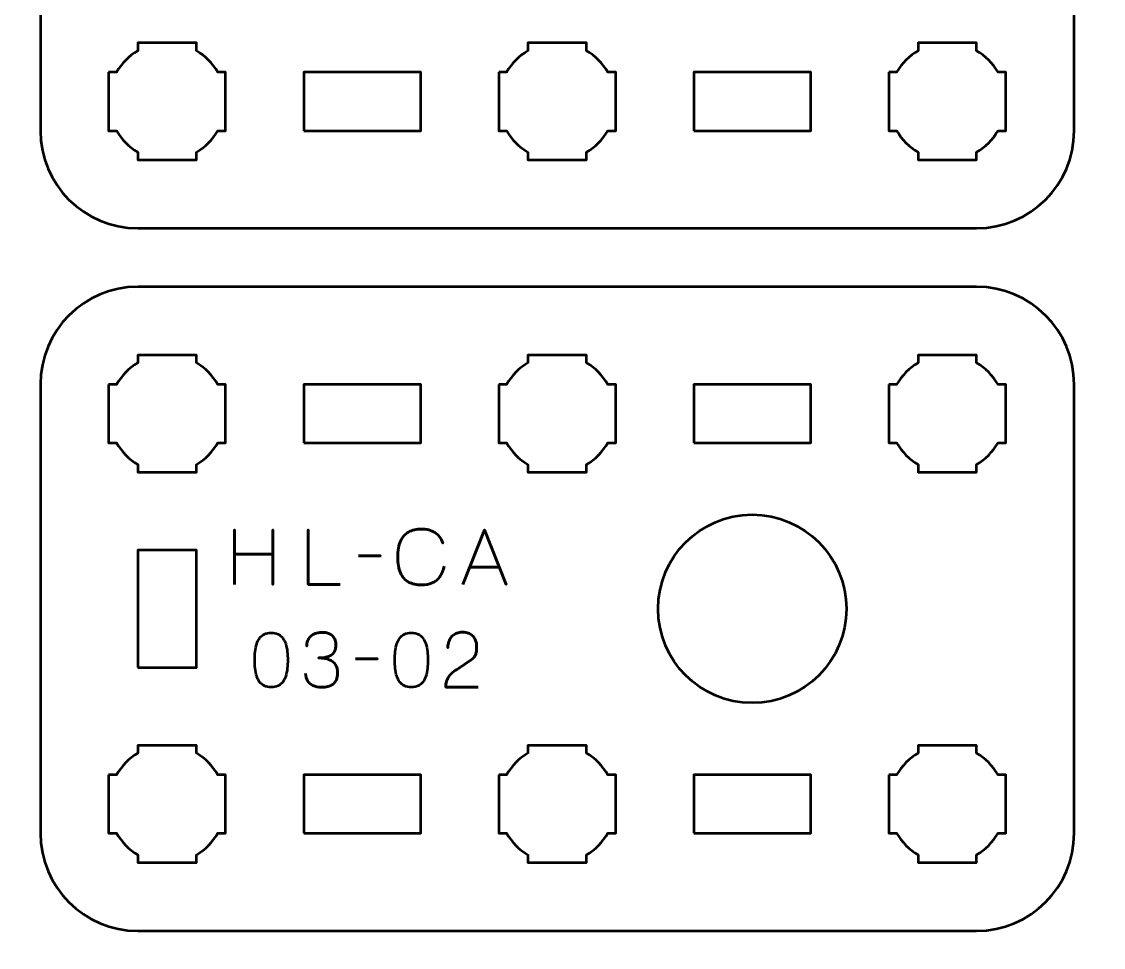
# Model space of a CAD drawing. Header units: centimetres. Extents: x -21 to 0, y -29.7 to 0.
# Drawn here: x -16.95 to -11.4, y -14.58 to -9.84 of the extents above; entities that cross this region are included whole.
import ezdxf

# ---------------------------------------------------------------- set-up
doc = ezdxf.new("R2010")
doc.units = ezdxf.units.CM
doc.header["$MEASUREMENT"] = 0
doc.layers.add('Layer 1', color=7, linetype='Continuous')

msp = doc.modelspace()

# ---------------------------------------------------------------- linework, layer by layer
at = {"layer": 'Layer 1', "lineweight": 53}
for points in [[(-15.5, -10.4), (-14.9, -10.4), (-14.9, -10.1), (-15.5, -10.1), (-15.5, -10.4)], [(-13.5, -10.4), (-12.9, -10.4), (-12.9, -10.1), (-13.5, -10.1), (-13.5, -10.4)], [(-15.5, -12), (-14.9, -12), (-14.9, -11.7), (-15.5, -11.7), (-15.5, -12)], [(-13.5, -12), (-12.9, -12), (-12.9, -11.7), (-13.5, -11.7), (-13.5, -12)], [(-16.35, -13.15), (-16.05, -13.15), (-16.05, -12.55), (-16.35, -12.55), (-16.35, -13.15)], [(-15.5, -14), (-14.9, -14), (-14.9, -13.7), (-15.5, -13.7), (-15.5, -14)], [(-13.5, -14), (-12.9, -14), (-12.9, -13.7), (-13.5, -13.7), (-13.5, -14)]]:
    msp.add_lwpolyline(points, close=True, dxfattribs=at)
msp.add_ellipse((-13.2, -12.85), major_axis=(0, 0.4825), ratio=1, dxfattribs=at)
at = {"layer": 'Layer 1', "color": 1, "lineweight": 53}
msp.add_open_spline([(-21.00003, -29.19995), (-21.00003, -29.19995), (-21.00003, -5.29992), (-21.00003, -5.29992), (-21.00003, -5.29992), (-21.00003, -5.21709), (-20.93286, -5.14992), (-20.85003, -5.14992), (-20.85003, -5.14992), (-20.7672, -5.14992), (-20.70003, -5.08275), (-20.70003, -4.99992), (-20.70003, -4.99992), (-20.70003, -4.91709), (-20.7672, -4.84992), (-20.85003, -4.84992), (-20.85003, -4.84992), (-20.93286, -4.84992), (-21.00003, -4.78275), (-21.00003, -4.69992), (-21.00003, -4.69992), (-21.00003, -4.61709), (-20.93286, -4.54992), (-20.85003, -4.54992), (-20.85003, -4.54992), (-20.7672, -4.54992), (-20.70003, -4.48275), (-20.70003, -4.39992), (-20.70003, -4.39992), (-20.70003, -4.31709), (-20.7672, -4.24992), (-20.85003, -4.24992), (-20.85003, -4.24992), (-20.93286, -4.24992), (-21.00003, -4.18275), (-21.00003, -4.09992), (-21.00003, -4.09992), (-21.00003, -4.01709), (-20.93286, -3.94992), (-20.85003, -3.94992), (-20.85003, -3.94992), (-20.7672, -3.94992), (-20.70003, -3.88275), (-20.70003, -3.79992), (-20.70003, -3.79992), (-20.70003, -3.71709), (-20.7672, -3.64992), (-20.85003, -3.64992), (-20.85003, -3.64992), (-20.93286, -3.64992), (-21.00003, -3.58275), (-21.00003, -3.49992), (-21.00003, -3.49992), (-21.00003, -3.41709), (-20.93286, -3.34992), (-20.85003, -3.34992), (-20.85003, -3.34992), (-20.7672, -3.34992), (-20.70003, -3.28275), (-20.70003, -3.19992), (-20.70003, -3.19992), (-20.70003, -3.11709), (-20.7672, -3.04992), (-20.85003, -3.04992), (-20.85003, -3.04992), (-20.93286, -3.04992), (-21.00003, -2.98275), (-21.00003, -2.89992), (-21.00003, -2.89992), (-21.00003, -2.81709), (-20.93286, -2.74992), (-20.85003, -2.74992), (-20.85003, -2.74992), (-20.7672, -2.74992), (-20.70003, -2.68275), (-20.70003, -2.59992), (-20.70003, -2.59992), (-20.70003, -2.51709), (-20.7672, -2.44992), (-20.85003, -2.44992), (-20.85003, -2.44992), (-20.93286, -2.44992), (-21.00003, -2.38275), (-21.00003, -2.29992), (-21.00003, -2.29992), (-21.00003, -2.21709), (-20.93286, -2.14992), (-20.85003, -2.14992), (-20.85003, -2.14992), (-20.7672, -2.14992), (-20.70003, -2.08275), (-20.70003, -1.99992), (-20.70003, -1.99992), (-20.70003, -1.91709), (-20.7672, -1.84992), (-20.85003, -1.84992), (-20.85003, -1.84992), (-20.93286, -1.84992), (-21.00003, -1.78275), (-21.00003, -1.69992), (-21.00003, -1.69992), (-21.00003, -1.61709), (-20.93286, -1.54992), (-20.85003, -1.54992), (-20.85003, -1.54992), (-20.7672, -1.54992), (-20.70003, -1.48275), (-20.70003, -1.39992), (-20.70003, -1.39992), (-20.70003, -1.31709), (-20.7672, -1.24992), (-20.85003, -1.24992), (-20.85003, -1.24992), (-20.93286, -1.24992), (-21.00003, -1.18275), (-21.00003, -1.09992), (-21.00003, -1.09992), (-21.00003, -1.09992), (-21.00003, -0.49992), (-21.00003, -0.49992), (-21.00003, -0.49992), (-21.00003, -0.22295), (-20.77694, 0.00004), (-20.49994, 0.00004), (-20.49994, 0.00004), (-20.49994, 0.00004), (-0.50008, 0.00004), (-0.50008, 0.00004), (-0.50008, 0.00004), (-0.22294, 0.00004), (0.00002, -0.22295), (0.00002, -0.49992), (0.00002, -0.49992), (0.00002, -0.49992), (0.00002, -29.19995), (0.00002, -29.19995), (0.00002, -29.19995), (0.00002, -29.47695), (-0.22294, -29.70004), (-0.50008, -29.70004), (-0.50008, -29.70004), (-0.50008, -29.70004), (-20.49994, -29.70004), (-20.49994, -29.70004), (-20.49994, -29.70004), (-20.77694, -29.70004), (-21.00003, -29.47695), (-21.00003, -29.19995)], degree=3, knots=[0, 0, 0, 0, 0.027027, 0.027027, 0.027027, 0.027027, 0.0540541, 0.0540541, 0.0540541, 0.0540541, 0.0810811, 0.0810811, 0.0810811, 0.0810811, 0.1081081, 0.1081081, 0.1081081, 0.1081081, 0.1351351, 0.1351351, 0.1351351, 0.1351351, 0.1621622, 0.1621622, 0.1621622, 0.1621622, 0.1891892, 0.1891892, 0.1891892, 0.1891892, 0.2162162, 0.2162162, 0.2162162, 0.2162162, 0.2432432, 0.2432432, 0.2432432, 0.2432432, 0.2702703, 0.2702703, 0.2702703, 0.2702703, 0.2972973, 0.2972973, 0.2972973, 0.2972973, 0.3243243, 0.3243243, 0.3243243, 0.3243243, 0.3513514, 0.3513514, 0.3513514, 0.3513514, 0.3783784, 0.3783784, 0.3783784, 0.3783784, 0.4054054, 0.4054054, 0.4054054, 0.4054054, 0.4324324, 0.4324324, 0.4324324, 0.4324324, 0.4594595, 0.4594595, 0.4594595, 0.4594595, 0.4864865, 0.4864865, 0.4864865, 0.4864865, 0.5135135, 0.5135135, 0.5135135, 0.5135135, 0.5405405, 0.5405405, 0.5405405, 0.5405405, 0.5675676, 0.5675676, 0.5675676, 0.5675676, 0.5945946, 0.5945946, 0.5945946, 0.5945946, 0.6216216, 0.6216216, 0.6216216, 0.6216216, 0.6486486, 0.6486486, 0.6486486, 0.6486486, 0.6756757, 0.6756757, 0.6756757, 0.6756757, 0.7027027, 0.7027027, 0.7027027, 0.7027027, 0.7297297, 0.7297297, 0.7297297, 0.7297297, 0.7567568, 0.7567568, 0.7567568, 0.7567568, 0.7837838, 0.7837838, 0.7837838, 0.7837838, 0.8108108, 0.8108108, 0.8108108, 0.8108108, 0.8378378, 0.8378378, 0.8378378, 0.8378378, 0.8648649, 0.8648649, 0.8648649, 0.8648649, 0.8918919, 0.8918919, 0.8918919, 0.8918919, 0.9189189, 0.9189189, 0.9189189, 0.9189189, 0.9459459, 0.9459459, 0.9459459, 0.9459459, 0.972973, 0.972973, 0.972973, 0.972973, 1, 1, 1, 1], dxfattribs=at)
at = {"layer": 'Layer 1', "color": 3, "lineweight": 53}
for points in [[(-16.85, -10.4), (-16.85, -10.4), (-16.85, -8.1), (-16.85, -8.1), (-16.85, -8.1), (-16.85, -7.82391), (-16.62609, -7.6), (-16.35, -7.6), (-16.35, -7.6), (-16.35, -7.6), (-12.05, -7.6), (-12.05, -7.6), (-12.05, -7.6), (-11.77391, -7.6), (-11.55, -7.82391), (-11.55, -8.1), (-11.55, -8.1), (-11.55, -8.1), (-11.55, -10.4), (-11.55, -10.4), (-11.55, -10.4), (-11.55, -10.67609), (-11.77391, -10.9), (-12.05, -10.9), (-12.05, -10.9), (-12.05, -10.9), (-16.35, -10.9), (-16.35, -10.9), (-16.35, -10.9), (-16.62609, -10.9), (-16.85, -10.67609), (-16.85, -10.4)], [(-16.85, -14), (-16.85, -14), (-16.85, -11.7), (-16.85, -11.7), (-16.85, -11.7), (-16.85, -11.42391), (-16.62609, -11.2), (-16.35, -11.2), (-16.35, -11.2), (-16.35, -11.2), (-12.05, -11.2), (-12.05, -11.2), (-12.05, -11.2), (-11.77391, -11.2), (-11.55, -11.42391), (-11.55, -11.7), (-11.55, -11.7), (-11.55, -11.7), (-11.55, -14), (-11.55, -14), (-11.55, -14), (-11.55, -14.27609), (-11.77391, -14.5), (-12.05, -14.5), (-12.05, -14.5), (-12.05, -14.5), (-16.35, -14.5), (-16.35, -14.5), (-16.35, -14.5), (-16.62609, -14.5), (-16.85, -14.27609), (-16.85, -14)]]:
    msp.add_open_spline(points, degree=3, knots=[0, 0, 0, 0, 0.125, 0.125, 0.125, 0.125, 0.25, 0.25, 0.25, 0.25, 0.375, 0.375, 0.375, 0.375, 0.5, 0.5, 0.5, 0.5, 0.625, 0.625, 0.625, 0.625, 0.75, 0.75, 0.75, 0.75, 0.875, 0.875, 0.875, 0.875, 1, 1, 1, 1], dxfattribs=at)
at = {"layer": 'Layer 1', "lineweight": 53}
for points in [[(-16.5, -10.1), (-16.5, -10.1), (-16.45985, -10.1), (-16.45985, -10.1), (-16.45985, -10.1), (-16.4335, -10.05447), (-16.39553, -10.0165), (-16.35, -9.99015), (-16.35, -9.99015), (-16.35, -9.99015), (-16.35, -9.95), (-16.35, -9.95), (-16.35, -9.95), (-16.35, -9.95), (-16.2, -9.95), (-16.2, -9.95), (-16.2, -9.95), (-16.2, -9.95), (-16.05, -9.95), (-16.05, -9.95), (-16.05, -9.95), (-16.05, -9.95), (-16.05, -9.99015), (-16.05, -9.99015), (-16.05, -9.99015), (-16.00447, -10.0165), (-15.9665, -10.05447), (-15.94015, -10.1), (-15.94015, -10.1), (-15.94015, -10.1), (-15.9, -10.1), (-15.9, -10.1), (-15.9, -10.1), (-15.9, -10.1), (-15.9, -10.25), (-15.9, -10.25), (-15.9, -10.25), (-15.9, -10.25), (-15.9, -10.4), (-15.9, -10.4), (-15.9, -10.4), (-15.9, -10.4), (-15.94015, -10.4), (-15.94015, -10.4), (-15.94015, -10.4), (-15.9665, -10.44553), (-16.00447, -10.4835), (-16.05, -10.50985), (-16.05, -10.50985), (-16.05, -10.50985), (-16.05, -10.55), (-16.05, -10.55), (-16.05, -10.55), (-16.05, -10.55), (-16.2, -10.55), (-16.2, -10.55), (-16.2, -10.55), (-16.2, -10.55), (-16.35, -10.55), (-16.35, -10.55), (-16.35, -10.55), (-16.35, -10.55), (-16.35, -10.50985), (-16.35, -10.50985), (-16.35, -10.50985), (-16.39553, -10.4835), (-16.4335, -10.44553), (-16.45985, -10.4), (-16.45985, -10.4), (-16.45985, -10.4), (-16.5, -10.4), (-16.5, -10.4), (-16.5, -10.4), (-16.5, -10.4), (-16.5, -10.25), (-16.5, -10.25), (-16.5, -10.25), (-16.5, -10.25), (-16.5, -10.1), (-16.5, -10.1)], [(-14.5, -10.1), (-14.5, -10.1), (-14.45985, -10.1), (-14.45985, -10.1), (-14.45985, -10.1), (-14.4335, -10.05447), (-14.39553, -10.0165), (-14.35, -9.99015), (-14.35, -9.99015), (-14.35, -9.99015), (-14.35, -9.95), (-14.35, -9.95), (-14.35, -9.95), (-14.35, -9.95), (-14.2, -9.95), (-14.2, -9.95), (-14.2, -9.95), (-14.2, -9.95), (-14.05, -9.95), (-14.05, -9.95), (-14.05, -9.95), (-14.05, -9.95), (-14.05, -9.99015), (-14.05, -9.99015), (-14.05, -9.99015), (-14.00447, -10.0165), (-13.9665, -10.05447), (-13.94015, -10.1), (-13.94015, -10.1), (-13.94015, -10.1), (-13.9, -10.1), (-13.9, -10.1), (-13.9, -10.1), (-13.9, -10.1), (-13.9, -10.25), (-13.9, -10.25), (-13.9, -10.25), (-13.9, -10.25), (-13.9, -10.4), (-13.9, -10.4), (-13.9, -10.4), (-13.9, -10.4), (-13.94015, -10.4), (-13.94015, -10.4), (-13.94015, -10.4), (-13.9665, -10.44553), (-14.00447, -10.4835), (-14.05, -10.50985), (-14.05, -10.50985), (-14.05, -10.50985), (-14.05, -10.55), (-14.05, -10.55), (-14.05, -10.55), (-14.05, -10.55), (-14.2, -10.55), (-14.2, -10.55), (-14.2, -10.55), (-14.2, -10.55), (-14.35, -10.55), (-14.35, -10.55), (-14.35, -10.55), (-14.35, -10.55), (-14.35, -10.50985), (-14.35, -10.50985), (-14.35, -10.50985), (-14.39553, -10.4835), (-14.4335, -10.44553), (-14.45985, -10.4), (-14.45985, -10.4), (-14.45985, -10.4), (-14.5, -10.4), (-14.5, -10.4), (-14.5, -10.4), (-14.5, -10.4), (-14.5, -10.25), (-14.5, -10.25), (-14.5, -10.25), (-14.5, -10.25), (-14.5, -10.1), (-14.5, -10.1)], [(-12.5, -10.1), (-12.5, -10.1), (-12.45985, -10.1), (-12.45985, -10.1), (-12.45985, -10.1), (-12.4335, -10.05447), (-12.39553, -10.0165), (-12.35, -9.99015), (-12.35, -9.99015), (-12.35, -9.99015), (-12.35, -9.95), (-12.35, -9.95), (-12.35, -9.95), (-12.35, -9.95), (-12.2, -9.95), (-12.2, -9.95), (-12.2, -9.95), (-12.2, -9.95), (-12.05, -9.95), (-12.05, -9.95), (-12.05, -9.95), (-12.05, -9.95), (-12.05, -9.99015), (-12.05, -9.99015), (-12.05, -9.99015), (-12.00447, -10.0165), (-11.9665, -10.05447), (-11.94015, -10.1), (-11.94015, -10.1), (-11.94015, -10.1), (-11.9, -10.1), (-11.9, -10.1), (-11.9, -10.1), (-11.9, -10.1), (-11.9, -10.25), (-11.9, -10.25), (-11.9, -10.25), (-11.9, -10.25), (-11.9, -10.4), (-11.9, -10.4), (-11.9, -10.4), (-11.9, -10.4), (-11.94015, -10.4), (-11.94015, -10.4), (-11.94015, -10.4), (-11.9665, -10.44553), (-12.00447, -10.4835), (-12.05, -10.50985), (-12.05, -10.50985), (-12.05, -10.50985), (-12.05, -10.55), (-12.05, -10.55), (-12.05, -10.55), (-12.05, -10.55), (-12.2, -10.55), (-12.2, -10.55), (-12.2, -10.55), (-12.2, -10.55), (-12.35, -10.55), (-12.35, -10.55), (-12.35, -10.55), (-12.35, -10.55), (-12.35, -10.50985), (-12.35, -10.50985), (-12.35, -10.50985), (-12.39553, -10.4835), (-12.4335, -10.44553), (-12.45985, -10.4), (-12.45985, -10.4), (-12.45985, -10.4), (-12.5, -10.4), (-12.5, -10.4), (-12.5, -10.4), (-12.5, -10.4), (-12.5, -10.25), (-12.5, -10.25), (-12.5, -10.25), (-12.5, -10.25), (-12.5, -10.1), (-12.5, -10.1)], [(-16.5, -11.7), (-16.5, -11.7), (-16.45985, -11.7), (-16.45985, -11.7), (-16.45985, -11.7), (-16.4335, -11.65447), (-16.39553, -11.6165), (-16.35, -11.59015), (-16.35, -11.59015), (-16.35, -11.59015), (-16.35, -11.55), (-16.35, -11.55), (-16.35, -11.55), (-16.35, -11.55), (-16.2, -11.55), (-16.2, -11.55), (-16.2, -11.55), (-16.2, -11.55), (-16.05, -11.55), (-16.05, -11.55), (-16.05, -11.55), (-16.05, -11.55), (-16.05, -11.59015), (-16.05, -11.59015), (-16.05, -11.59015), (-16.00447, -11.6165), (-15.9665, -11.65447), (-15.94015, -11.7), (-15.94015, -11.7), (-15.94015, -11.7), (-15.9, -11.7), (-15.9, -11.7), (-15.9, -11.7), (-15.9, -11.7), (-15.9, -11.85), (-15.9, -11.85), (-15.9, -11.85), (-15.9, -11.85), (-15.9, -12), (-15.9, -12), (-15.9, -12), (-15.9, -12), (-15.94015, -12), (-15.94015, -12), (-15.94015, -12), (-15.9665, -12.04553), (-16.00447, -12.0835), (-16.05, -12.10985), (-16.05, -12.10985), (-16.05, -12.10985), (-16.05, -12.15), (-16.05, -12.15), (-16.05, -12.15), (-16.05, -12.15), (-16.2, -12.15), (-16.2, -12.15), (-16.2, -12.15), (-16.2, -12.15), (-16.35, -12.15), (-16.35, -12.15), (-16.35, -12.15), (-16.35, -12.15), (-16.35, -12.10985), (-16.35, -12.10985), (-16.35, -12.10985), (-16.39553, -12.0835), (-16.4335, -12.04553), (-16.45985, -12), (-16.45985, -12), (-16.45985, -12), (-16.5, -12), (-16.5, -12), (-16.5, -12), (-16.5, -12), (-16.5, -11.85), (-16.5, -11.85), (-16.5, -11.85), (-16.5, -11.85), (-16.5, -11.7), (-16.5, -11.7)], [(-14.5, -11.7), (-14.5, -11.7), (-14.45985, -11.7), (-14.45985, -11.7), (-14.45985, -11.7), (-14.4335, -11.65447), (-14.39553, -11.6165), (-14.35, -11.59015), (-14.35, -11.59015), (-14.35, -11.59015), (-14.35, -11.55), (-14.35, -11.55), (-14.35, -11.55), (-14.35, -11.55), (-14.2, -11.55), (-14.2, -11.55), (-14.2, -11.55), (-14.2, -11.55), (-14.05, -11.55), (-14.05, -11.55), (-14.05, -11.55), (-14.05, -11.55), (-14.05, -11.59015), (-14.05, -11.59015), (-14.05, -11.59015), (-14.00447, -11.6165), (-13.9665, -11.65447), (-13.94015, -11.7), (-13.94015, -11.7), (-13.94015, -11.7), (-13.9, -11.7), (-13.9, -11.7), (-13.9, -11.7), (-13.9, -11.7), (-13.9, -11.85), (-13.9, -11.85), (-13.9, -11.85), (-13.9, -11.85), (-13.9, -12), (-13.9, -12), (-13.9, -12), (-13.9, -12), (-13.94015, -12), (-13.94015, -12), (-13.94015, -12), (-13.9665, -12.04553), (-14.00447, -12.0835), (-14.05, -12.10985), (-14.05, -12.10985), (-14.05, -12.10985), (-14.05, -12.15), (-14.05, -12.15), (-14.05, -12.15), (-14.05, -12.15), (-14.2, -12.15), (-14.2, -12.15), (-14.2, -12.15), (-14.2, -12.15), (-14.35, -12.15), (-14.35, -12.15), (-14.35, -12.15), (-14.35, -12.15), (-14.35, -12.10985), (-14.35, -12.10985), (-14.35, -12.10985), (-14.39553, -12.0835), (-14.4335, -12.04553), (-14.45985, -12), (-14.45985, -12), (-14.45985, -12), (-14.5, -12), (-14.5, -12), (-14.5, -12), (-14.5, -12), (-14.5, -11.85), (-14.5, -11.85), (-14.5, -11.85), (-14.5, -11.85), (-14.5, -11.7), (-14.5, -11.7)], [(-12.5, -11.7), (-12.5, -11.7), (-12.45985, -11.7), (-12.45985, -11.7), (-12.45985, -11.7), (-12.4335, -11.65447), (-12.39553, -11.6165), (-12.35, -11.59015), (-12.35, -11.59015), (-12.35, -11.59015), (-12.35, -11.55), (-12.35, -11.55), (-12.35, -11.55), (-12.35, -11.55), (-12.2, -11.55), (-12.2, -11.55), (-12.2, -11.55), (-12.2, -11.55), (-12.05, -11.55), (-12.05, -11.55), (-12.05, -11.55), (-12.05, -11.55), (-12.05, -11.59015), (-12.05, -11.59015), (-12.05, -11.59015), (-12.00447, -11.6165), (-11.9665, -11.65447), (-11.94015, -11.7), (-11.94015, -11.7), (-11.94015, -11.7), (-11.9, -11.7), (-11.9, -11.7), (-11.9, -11.7), (-11.9, -11.7), (-11.9, -11.85), (-11.9, -11.85), (-11.9, -11.85), (-11.9, -11.85), (-11.9, -12), (-11.9, -12), (-11.9, -12), (-11.9, -12), (-11.94015, -12), (-11.94015, -12), (-11.94015, -12), (-11.9665, -12.04553), (-12.00447, -12.0835), (-12.05, -12.10985), (-12.05, -12.10985), (-12.05, -12.10985), (-12.05, -12.15), (-12.05, -12.15), (-12.05, -12.15), (-12.05, -12.15), (-12.2, -12.15), (-12.2, -12.15), (-12.2, -12.15), (-12.2, -12.15), (-12.35, -12.15), (-12.35, -12.15), (-12.35, -12.15), (-12.35, -12.15), (-12.35, -12.10985), (-12.35, -12.10985), (-12.35, -12.10985), (-12.39553, -12.0835), (-12.4335, -12.04553), (-12.45985, -12), (-12.45985, -12), (-12.45985, -12), (-12.5, -12), (-12.5, -12), (-12.5, -12), (-12.5, -12), (-12.5, -11.85), (-12.5, -11.85), (-12.5, -11.85), (-12.5, -11.85), (-12.5, -11.7), (-12.5, -11.7)], [(-16.5, -13.7), (-16.5, -13.7), (-16.45985, -13.7), (-16.45985, -13.7), (-16.45985, -13.7), (-16.4335, -13.65447), (-16.39553, -13.6165), (-16.35, -13.59015), (-16.35, -13.59015), (-16.35, -13.59015), (-16.35, -13.55), (-16.35, -13.55), (-16.35, -13.55), (-16.35, -13.55), (-16.2, -13.55), (-16.2, -13.55), (-16.2, -13.55), (-16.2, -13.55), (-16.05, -13.55), (-16.05, -13.55), (-16.05, -13.55), (-16.05, -13.55), (-16.05, -13.59015), (-16.05, -13.59015), (-16.05, -13.59015), (-16.00447, -13.6165), (-15.9665, -13.65447), (-15.94015, -13.7), (-15.94015, -13.7), (-15.94015, -13.7), (-15.9, -13.7), (-15.9, -13.7), (-15.9, -13.7), (-15.9, -13.7), (-15.9, -13.85), (-15.9, -13.85), (-15.9, -13.85), (-15.9, -13.85), (-15.9, -14), (-15.9, -14), (-15.9, -14), (-15.9, -14), (-15.94015, -14), (-15.94015, -14), (-15.94015, -14), (-15.9665, -14.04553), (-16.00447, -14.0835), (-16.05, -14.10985), (-16.05, -14.10985), (-16.05, -14.10985), (-16.05, -14.15), (-16.05, -14.15), (-16.05, -14.15), (-16.05, -14.15), (-16.2, -14.15), (-16.2, -14.15), (-16.2, -14.15), (-16.2, -14.15), (-16.35, -14.15), (-16.35, -14.15), (-16.35, -14.15), (-16.35, -14.15), (-16.35, -14.10985), (-16.35, -14.10985), (-16.35, -14.10985), (-16.39553, -14.0835), (-16.4335, -14.04553), (-16.45985, -14), (-16.45985, -14), (-16.45985, -14), (-16.5, -14), (-16.5, -14), (-16.5, -14), (-16.5, -14), (-16.5, -13.85), (-16.5, -13.85), (-16.5, -13.85), (-16.5, -13.85), (-16.5, -13.7), (-16.5, -13.7)], [(-14.5, -13.7), (-14.5, -13.7), (-14.45985, -13.7), (-14.45985, -13.7), (-14.45985, -13.7), (-14.4335, -13.65447), (-14.39553, -13.6165), (-14.35, -13.59015), (-14.35, -13.59015), (-14.35, -13.59015), (-14.35, -13.55), (-14.35, -13.55), (-14.35, -13.55), (-14.35, -13.55), (-14.2, -13.55), (-14.2, -13.55), (-14.2, -13.55), (-14.2, -13.55), (-14.05, -13.55), (-14.05, -13.55), (-14.05, -13.55), (-14.05, -13.55), (-14.05, -13.59015), (-14.05, -13.59015), (-14.05, -13.59015), (-14.00447, -13.6165), (-13.9665, -13.65447), (-13.94015, -13.7), (-13.94015, -13.7), (-13.94015, -13.7), (-13.9, -13.7), (-13.9, -13.7), (-13.9, -13.7), (-13.9, -13.7), (-13.9, -13.85), (-13.9, -13.85), (-13.9, -13.85), (-13.9, -13.85), (-13.9, -14), (-13.9, -14), (-13.9, -14), (-13.9, -14), (-13.94015, -14), (-13.94015, -14), (-13.94015, -14), (-13.9665, -14.04553), (-14.00447, -14.0835), (-14.05, -14.10985), (-14.05, -14.10985), (-14.05, -14.10985), (-14.05, -14.15), (-14.05, -14.15), (-14.05, -14.15), (-14.05, -14.15), (-14.2, -14.15), (-14.2, -14.15), (-14.2, -14.15), (-14.2, -14.15), (-14.35, -14.15), (-14.35, -14.15), (-14.35, -14.15), (-14.35, -14.15), (-14.35, -14.10985), (-14.35, -14.10985), (-14.35, -14.10985), (-14.39553, -14.0835), (-14.4335, -14.04553), (-14.45985, -14), (-14.45985, -14), (-14.45985, -14), (-14.5, -14), (-14.5, -14), (-14.5, -14), (-14.5, -14), (-14.5, -13.85), (-14.5, -13.85), (-14.5, -13.85), (-14.5, -13.85), (-14.5, -13.7), (-14.5, -13.7)], [(-12.5, -13.7), (-12.5, -13.7), (-12.45985, -13.7), (-12.45985, -13.7), (-12.45985, -13.7), (-12.4335, -13.65447), (-12.39553, -13.6165), (-12.35, -13.59015), (-12.35, -13.59015), (-12.35, -13.59015), (-12.35, -13.55), (-12.35, -13.55), (-12.35, -13.55), (-12.35, -13.55), (-12.2, -13.55), (-12.2, -13.55), (-12.2, -13.55), (-12.2, -13.55), (-12.05, -13.55), (-12.05, -13.55), (-12.05, -13.55), (-12.05, -13.55), (-12.05, -13.59015), (-12.05, -13.59015), (-12.05, -13.59015), (-12.00447, -13.6165), (-11.9665, -13.65447), (-11.94015, -13.7), (-11.94015, -13.7), (-11.94015, -13.7), (-11.9, -13.7), (-11.9, -13.7), (-11.9, -13.7), (-11.9, -13.7), (-11.9, -13.85), (-11.9, -13.85), (-11.9, -13.85), (-11.9, -13.85), (-11.9, -14), (-11.9, -14), (-11.9, -14), (-11.9, -14), (-11.94015, -14), (-11.94015, -14), (-11.94015, -14), (-11.9665, -14.04553), (-12.00447, -14.0835), (-12.05, -14.10985), (-12.05, -14.10985), (-12.05, -14.10985), (-12.05, -14.15), (-12.05, -14.15), (-12.05, -14.15), (-12.05, -14.15), (-12.2, -14.15), (-12.2, -14.15), (-12.2, -14.15), (-12.2, -14.15), (-12.35, -14.15), (-12.35, -14.15), (-12.35, -14.15), (-12.35, -14.15), (-12.35, -14.10985), (-12.35, -14.10985), (-12.35, -14.10985), (-12.39553, -14.0835), (-12.4335, -14.04553), (-12.45985, -14), (-12.45985, -14), (-12.45985, -14), (-12.5, -14), (-12.5, -14), (-12.5, -14), (-12.5, -14), (-12.5, -13.85), (-12.5, -13.85), (-12.5, -13.85), (-12.5, -13.85), (-12.5, -13.7), (-12.5, -13.7)]]:
    msp.add_open_spline(points, degree=3, knots=[0, 0, 0, 0, 0.05, 0.05, 0.05, 0.05, 0.1, 0.1, 0.1, 0.1, 0.15, 0.15, 0.15, 0.15, 0.2, 0.2, 0.2, 0.2, 0.25, 0.25, 0.25, 0.25, 0.3, 0.3, 0.3, 0.3, 0.35, 0.35, 0.35, 0.35, 0.4, 0.4, 0.4, 0.4, 0.45, 0.45, 0.45, 0.45, 0.5, 0.5, 0.5, 0.5, 0.55, 0.55, 0.55, 0.55, 0.6, 0.6, 0.6, 0.6, 0.65, 0.65, 0.65, 0.65, 0.7, 0.7, 0.7, 0.7, 0.75, 0.75, 0.75, 0.75, 0.8, 0.8, 0.8, 0.8, 0.85, 0.85, 0.85, 0.85, 0.9, 0.9, 0.9, 0.9, 0.95, 0.95, 0.95, 0.95, 1, 1, 1, 1], dxfattribs=at)
at = {"layer": 'Layer 1', "color": 5, "lineweight": 53}
for points, knots in [([(-15.85505, -12.72462), (-15.85505, -12.72462), (-15.85505, -12.56978), (-15.85505, -12.56978), (-15.85505, -12.56978), (-15.85505, -12.56978), (-15.65753, -12.56978), (-15.65753, -12.56978), (-15.65753, -12.56978), (-15.65753, -12.56978), (-15.65753, -12.72462), (-15.65753, -12.72462), (-15.65753, -12.72462), (-15.65753, -12.72462), (-15.65753, -12.44522), (-15.65753, -12.44522), (-15.65753, -12.44522), (-15.65753, -12.44522), (-15.65753, -12.56978), (-15.65753, -12.56978), (-15.65753, -12.56978), (-15.65753, -12.56978), (-15.85505, -12.56978), (-15.85505, -12.56978), (-15.85505, -12.56978), (-15.85505, -12.56978), (-15.85505, -12.44522), (-15.85505, -12.44522), (-15.85505, -12.44522), (-15.85505, -12.44522), (-15.85505, -12.72462), (-15.85505, -12.72462)], [0, 0, 0, 0, 0.125, 0.125, 0.125, 0.125, 0.25, 0.25, 0.25, 0.25, 0.375, 0.375, 0.375, 0.375, 0.5, 0.5, 0.5, 0.5, 0.625, 0.625, 0.625, 0.625, 0.75, 0.75, 0.75, 0.75, 0.875, 0.875, 0.875, 0.875, 1, 1, 1, 1]), ([(-15.31293, -12.72462), (-15.31293, -12.72462), (-15.4763, -12.72462), (-15.4763, -12.72462), (-15.4763, -12.72462), (-15.4763, -12.72462), (-15.4763, -12.44483), (-15.4763, -12.44483), (-15.4763, -12.44483), (-15.4763, -12.44483), (-15.4763, -12.72462), (-15.4763, -12.72462), (-15.4763, -12.72462), (-15.4763, -12.72462), (-15.31293, -12.72462), (-15.31293, -12.72462)], [0, 0, 0, 0, 0.25, 0.25, 0.25, 0.25, 0.5, 0.5, 0.5, 0.5, 0.75, 0.75, 0.75, 0.75, 1, 1, 1, 1]), ([(-14.78012, -12.63071), (-14.78426, -12.65289), (-14.7915, -12.6712), (-14.80165, -12.68556), (-14.80165, -12.68556), (-14.81187, -12.69985), (-14.82494, -12.71046), (-14.84085, -12.71738), (-14.84085, -12.71738), (-14.85669, -12.7243), (-14.87532, -12.72779), (-14.89653, -12.72772), (-14.89653, -12.72772), (-14.92234, -12.72779), (-14.94427, -12.72281), (-14.96225, -12.71265), (-14.96225, -12.71265), (-14.98023, -12.70257), (-14.99394, -12.68698), (-15.00338, -12.66583), (-15.00338, -12.66583), (-15.01282, -12.64468), (-15.01754, -12.61758), (-15.01761, -12.58453), (-15.01761, -12.58453), (-15.01754, -12.55161), (-15.01282, -12.52458), (-15.00338, -12.50343), (-15.00338, -12.50343), (-14.99394, -12.48228), (-14.98023, -12.46662), (-14.96225, -12.45647), (-14.96225, -12.45647), (-14.94427, -12.44632), (-14.92234, -12.44127), (-14.89653, -12.44134), (-14.89653, -12.44134), (-14.86892, -12.44127), (-14.84576, -12.44716), (-14.82714, -12.45899), (-14.82714, -12.45899), (-14.80857, -12.47083), (-14.79493, -12.48913), (-14.78633, -12.5139), (-14.78633, -12.5139), (-14.79493, -12.48913), (-14.80857, -12.47083), (-14.82714, -12.45899), (-14.82714, -12.45899), (-14.84576, -12.44716), (-14.86892, -12.44127), (-14.89653, -12.44134), (-14.89653, -12.44134), (-14.92234, -12.44127), (-14.94427, -12.44632), (-14.96225, -12.45647), (-14.96225, -12.45647), (-14.98023, -12.46662), (-14.99394, -12.48228), (-15.00338, -12.50343), (-15.00338, -12.50343), (-15.01282, -12.52458), (-15.01754, -12.55161), (-15.01761, -12.58453), (-15.01761, -12.58453), (-15.01754, -12.61758), (-15.01282, -12.64468), (-15.00338, -12.66583), (-15.00338, -12.66583), (-14.99394, -12.68698), (-14.98023, -12.70257), (-14.96225, -12.71265), (-14.96225, -12.71265), (-14.94427, -12.72281), (-14.92234, -12.72779), (-14.89653, -12.72772), (-14.89653, -12.72772), (-14.87532, -12.72779), (-14.85669, -12.7243), (-14.84085, -12.71738), (-14.84085, -12.71738), (-14.82494, -12.71046), (-14.81187, -12.69985), (-14.80165, -12.68556), (-14.80165, -12.68556), (-14.7915, -12.6712), (-14.78426, -12.65289), (-14.78012, -12.63071)], [0, 0, 0, 0, 0.0454545, 0.0454545, 0.0454545, 0.0454545, 0.0909091, 0.0909091, 0.0909091, 0.0909091, 0.1363636, 0.1363636, 0.1363636, 0.1363636, 0.1818182, 0.1818182, 0.1818182, 0.1818182, 0.2272727, 0.2272727, 0.2272727, 0.2272727, 0.2727273, 0.2727273, 0.2727273, 0.2727273, 0.3181818, 0.3181818, 0.3181818, 0.3181818, 0.3636364, 0.3636364, 0.3636364, 0.3636364, 0.4090909, 0.4090909, 0.4090909, 0.4090909, 0.4545455, 0.4545455, 0.4545455, 0.4545455, 0.5, 0.5, 0.5, 0.5, 0.5454545, 0.5454545, 0.5454545, 0.5454545, 0.5909091, 0.5909091, 0.5909091, 0.5909091, 0.6363636, 0.6363636, 0.6363636, 0.6363636, 0.6818182, 0.6818182, 0.6818182, 0.6818182, 0.7272727, 0.7272727, 0.7272727, 0.7272727, 0.7727273, 0.7727273, 0.7727273, 0.7727273, 0.8181818, 0.8181818, 0.8181818, 0.8181818, 0.8636364, 0.8636364, 0.8636364, 0.8636364, 0.9090909, 0.9090909, 0.9090909, 0.9090909, 0.9545455, 0.9545455, 0.9545455, 0.9545455, 1, 1, 1, 1]), ([(-14.68465, -12.72462), (-14.68465, -12.72462), (-14.57366, -12.44483), (-14.57366, -12.44483), (-14.57366, -12.44483), (-14.57366, -12.44483), (-14.46229, -12.72462), (-14.46229, -12.72462), (-14.46229, -12.72462), (-14.46229, -12.72462), (-14.57366, -12.44483), (-14.57366, -12.44483), (-14.57366, -12.44483), (-14.57366, -12.44483), (-14.68465, -12.72462), (-14.68465, -12.72462)], [0, 0, 0, 0, 0.25, 0.25, 0.25, 0.25, 0.5, 0.5, 0.5, 0.5, 0.75, 0.75, 0.75, 0.75, 1, 1, 1, 1]), ([(-15.2194, -12.57832), (-15.2194, -12.57832), (-15.10647, -12.57832), (-15.10647, -12.57832), (-15.10647, -12.57832), (-15.10647, -12.57832), (-15.2194, -12.57832), (-15.2194, -12.57832)], [0, 0, 0, 0, 0.5, 0.5, 0.5, 0.5, 1, 1, 1, 1]), ([(-14.64972, -12.63653), (-14.64972, -12.63653), (-14.4976, -12.63653), (-14.4976, -12.63653), (-14.4976, -12.63653), (-14.4976, -12.63653), (-14.64972, -12.63653), (-14.64972, -12.63653)], [0, 0, 0, 0, 0.5, 0.5, 0.5, 0.5, 1, 1, 1, 1]), ([(-15.66644, -13.252), (-15.65286, -13.25194), (-15.64115, -13.24954), (-15.63139, -13.24489), (-15.63139, -13.24489), (-15.62169, -13.24023), (-15.6136, -13.23357), (-15.60713, -13.22509), (-15.60713, -13.22509), (-15.60073, -13.21656), (-15.59569, -13.20647), (-15.59193, -13.19483), (-15.59193, -13.19483), (-15.58825, -13.18318), (-15.5856, -13.17044), (-15.58411, -13.15647), (-15.58411, -13.15647), (-15.58256, -13.1425), (-15.58178, -13.12782), (-15.58185, -13.1123), (-15.58185, -13.1123), (-15.58178, -13.09684), (-15.58256, -13.08216), (-15.58411, -13.06825), (-15.58411, -13.06825), (-15.5856, -13.05435), (-15.58825, -13.04154), (-15.59193, -13.0299), (-15.59193, -13.0299), (-15.59569, -13.01832), (-15.60073, -13.00823), (-15.60713, -12.99963), (-15.60713, -12.99963), (-15.6136, -12.99109), (-15.62169, -12.98443), (-15.63139, -12.97978), (-15.63139, -12.97978), (-15.64115, -12.97505), (-15.65286, -12.97266), (-15.66644, -12.9726), (-15.66644, -12.9726), (-15.68002, -12.97266), (-15.69173, -12.97505), (-15.7015, -12.97978), (-15.7015, -12.97978), (-15.7112, -12.98443), (-15.71928, -12.99109), (-15.72575, -12.99963), (-15.72575, -12.99963), (-15.73215, -13.00823), (-15.7372, -13.01832), (-15.74095, -13.0299), (-15.74095, -13.0299), (-15.74464, -13.04154), (-15.74729, -13.05435), (-15.74878, -13.06825), (-15.74878, -13.06825), (-15.75033, -13.08216), (-15.7511, -13.09684), (-15.75104, -13.1123), (-15.75104, -13.1123), (-15.7511, -13.12782), (-15.75033, -13.1425), (-15.74878, -13.15647), (-15.74878, -13.15647), (-15.74729, -13.17044), (-15.74464, -13.18318), (-15.74095, -13.19483), (-15.74095, -13.19483), (-15.7372, -13.20647), (-15.73215, -13.21656), (-15.72575, -13.22509), (-15.72575, -13.22509), (-15.71928, -13.23357), (-15.7112, -13.24023), (-15.7015, -13.24489), (-15.7015, -13.24489), (-15.69173, -13.24954), (-15.68002, -13.25194), (-15.66644, -13.252)], [0, 0, 0, 0, 0.05, 0.05, 0.05, 0.05, 0.1, 0.1, 0.1, 0.1, 0.15, 0.15, 0.15, 0.15, 0.2, 0.2, 0.2, 0.2, 0.25, 0.25, 0.25, 0.25, 0.3, 0.3, 0.3, 0.3, 0.35, 0.35, 0.35, 0.35, 0.4, 0.4, 0.4, 0.4, 0.45, 0.45, 0.45, 0.45, 0.5, 0.5, 0.5, 0.5, 0.55, 0.55, 0.55, 0.55, 0.6, 0.6, 0.6, 0.6, 0.65, 0.65, 0.65, 0.65, 0.7, 0.7, 0.7, 0.7, 0.75, 0.75, 0.75, 0.75, 0.8, 0.8, 0.8, 0.8, 0.85, 0.85, 0.85, 0.85, 0.9, 0.9, 0.9, 0.9, 0.95, 0.95, 0.95, 0.95, 1, 1, 1, 1]), ([(-15.66644, -13.252), (-15.65286, -13.25194), (-15.64115, -13.24954), (-15.63139, -13.24489), (-15.63139, -13.24489), (-15.62169, -13.24023), (-15.6136, -13.23357), (-15.60713, -13.22509), (-15.60713, -13.22509), (-15.60073, -13.21656), (-15.59569, -13.20647), (-15.59193, -13.19483), (-15.59193, -13.19483), (-15.58825, -13.18318), (-15.5856, -13.17044), (-15.58411, -13.15647), (-15.58411, -13.15647), (-15.58256, -13.1425), (-15.58178, -13.12782), (-15.58185, -13.1123), (-15.58185, -13.1123), (-15.58178, -13.09684), (-15.58256, -13.08216), (-15.58411, -13.06825), (-15.58411, -13.06825), (-15.5856, -13.05435), (-15.58825, -13.04154), (-15.59193, -13.0299), (-15.59193, -13.0299), (-15.59569, -13.01832), (-15.60073, -13.00823), (-15.60713, -12.99963), (-15.60713, -12.99963), (-15.6136, -12.99109), (-15.62169, -12.98443), (-15.63139, -12.97978), (-15.63139, -12.97978), (-15.64115, -12.97505), (-15.65286, -12.97266), (-15.66644, -12.9726), (-15.66644, -12.9726), (-15.68002, -12.97266), (-15.69173, -12.97505), (-15.7015, -12.97978), (-15.7015, -12.97978), (-15.7112, -12.98443), (-15.71928, -12.99109), (-15.72575, -12.99963), (-15.72575, -12.99963), (-15.73215, -13.00823), (-15.7372, -13.01832), (-15.74095, -13.0299), (-15.74095, -13.0299), (-15.74464, -13.04154), (-15.74729, -13.05435), (-15.74878, -13.06825), (-15.74878, -13.06825), (-15.75033, -13.08216), (-15.7511, -13.09684), (-15.75104, -13.1123), (-15.75104, -13.1123), (-15.7511, -13.12782), (-15.75033, -13.1425), (-15.74878, -13.15647), (-15.74878, -13.15647), (-15.74729, -13.17044), (-15.74464, -13.18318), (-15.74095, -13.19483), (-15.74095, -13.19483), (-15.7372, -13.20647), (-15.73215, -13.21656), (-15.72575, -13.22509), (-15.72575, -13.22509), (-15.71928, -13.23357), (-15.7112, -13.24023), (-15.7015, -13.24489), (-15.7015, -13.24489), (-15.69173, -13.24954), (-15.68002, -13.25194), (-15.66644, -13.252)], [0, 0, 0, 0, 0.05, 0.05, 0.05, 0.05, 0.1, 0.1, 0.1, 0.1, 0.15, 0.15, 0.15, 0.15, 0.2, 0.2, 0.2, 0.2, 0.25, 0.25, 0.25, 0.25, 0.3, 0.3, 0.3, 0.3, 0.35, 0.35, 0.35, 0.35, 0.4, 0.4, 0.4, 0.4, 0.45, 0.45, 0.45, 0.45, 0.5, 0.5, 0.5, 0.5, 0.55, 0.55, 0.55, 0.55, 0.6, 0.6, 0.6, 0.6, 0.65, 0.65, 0.65, 0.65, 0.7, 0.7, 0.7, 0.7, 0.75, 0.75, 0.75, 0.75, 0.8, 0.8, 0.8, 0.8, 0.85, 0.85, 0.85, 0.85, 0.9, 0.9, 0.9, 0.9, 0.95, 0.95, 0.95, 0.95, 1, 1, 1, 1]), ([(-15.48988, -13.18176), (-15.48981, -13.19573), (-15.48658, -13.20789), (-15.48018, -13.21843), (-15.48018, -13.21843), (-15.47378, -13.22891), (-15.46466, -13.23712), (-15.45276, -13.24301), (-15.45276, -13.24301), (-15.44085, -13.2489), (-15.42656, -13.25187), (-15.40994, -13.252), (-15.40994, -13.252), (-15.39746, -13.252), (-15.38614, -13.25071), (-15.37585, -13.24799), (-15.37585, -13.24799), (-15.36564, -13.24527), (-15.35684, -13.24107), (-15.3494, -13.23531), (-15.3494, -13.23531), (-15.34196, -13.22956), (-15.33627, -13.22212), (-15.3322, -13.21306), (-15.3322, -13.21306), (-15.32819, -13.20395), (-15.32618, -13.19301), (-15.32612, -13.18021), (-15.32612, -13.18021), (-15.32605, -13.16313), (-15.32955, -13.14871), (-15.33647, -13.137), (-15.33647, -13.137), (-15.34339, -13.1253), (-15.35412, -13.1165), (-15.36855, -13.11049), (-15.36855, -13.11049), (-15.38297, -13.10447), (-15.40147, -13.10143), (-15.42391, -13.10143), (-15.42391, -13.10143), (-15.40716, -13.1015), (-15.39312, -13.09995), (-15.38168, -13.09678), (-15.38168, -13.09678), (-15.37029, -13.09361), (-15.36117, -13.08914), (-15.35432, -13.08332), (-15.35432, -13.08332), (-15.34746, -13.07757), (-15.34248, -13.07071), (-15.33951, -13.06282), (-15.33951, -13.06282), (-15.33647, -13.05499), (-15.33498, -13.04639), (-15.33504, -13.03701), (-15.33504, -13.03701), (-15.33498, -13.02764), (-15.33627, -13.01897), (-15.33886, -13.01095), (-15.33886, -13.01095), (-15.34138, -13.00293), (-15.34552, -12.99588), (-15.35115, -12.98987), (-15.35115, -12.98987), (-15.35677, -12.98385), (-15.36421, -12.97913), (-15.37333, -12.97577), (-15.37333, -12.97577), (-15.38252, -12.9724), (-15.39371, -12.97072), (-15.40683, -12.97066), (-15.40683, -12.97066), (-15.4199, -12.97072), (-15.43135, -12.97266), (-15.44105, -12.97641), (-15.44105, -12.97641), (-15.45081, -12.98016), (-15.45883, -12.98527), (-15.4653, -12.99181), (-15.4653, -12.99181), (-15.47171, -12.99834), (-15.47649, -13.00578), (-15.47966, -13.01418), (-15.47966, -13.01418), (-15.48289, -13.02259), (-15.48445, -13.03152), (-15.48445, -13.0409), (-15.48445, -13.0409), (-15.48445, -13.03152), (-15.48289, -13.02259), (-15.47966, -13.01418), (-15.47966, -13.01418), (-15.47649, -13.00578), (-15.47171, -12.99834), (-15.4653, -12.99181), (-15.4653, -12.99181), (-15.45883, -12.98527), (-15.45081, -12.98016), (-15.44105, -12.97641), (-15.44105, -12.97641), (-15.43135, -12.97266), (-15.4199, -12.97072), (-15.40683, -12.97066), (-15.40683, -12.97066), (-15.39371, -12.97072), (-15.38252, -12.9724), (-15.37333, -12.97577), (-15.37333, -12.97577), (-15.36421, -12.97913), (-15.35677, -12.98385), (-15.35115, -12.98987), (-15.35115, -12.98987), (-15.34552, -12.99588), (-15.34138, -13.00293), (-15.33886, -13.01095), (-15.33886, -13.01095), (-15.33627, -13.01897), (-15.33498, -13.02764), (-15.33504, -13.03701), (-15.33504, -13.03701), (-15.33498, -13.04639), (-15.33647, -13.05499), (-15.33951, -13.06282), (-15.33951, -13.06282), (-15.34248, -13.07071), (-15.34746, -13.07757), (-15.35432, -13.08332), (-15.35432, -13.08332), (-15.36117, -13.08914), (-15.37029, -13.09361), (-15.38168, -13.09678), (-15.38168, -13.09678), (-15.39312, -13.09995), (-15.40716, -13.1015), (-15.42391, -13.10143), (-15.42391, -13.10143), (-15.40147, -13.10143), (-15.38297, -13.10447), (-15.36855, -13.11049), (-15.36855, -13.11049), (-15.35412, -13.1165), (-15.34339, -13.1253), (-15.33647, -13.137), (-15.33647, -13.137), (-15.32955, -13.14871), (-15.32605, -13.16313), (-15.32612, -13.18021), (-15.32612, -13.18021), (-15.32618, -13.19301), (-15.32819, -13.20395), (-15.3322, -13.21306), (-15.3322, -13.21306), (-15.33627, -13.22212), (-15.34196, -13.22956), (-15.3494, -13.23531), (-15.3494, -13.23531), (-15.35684, -13.24107), (-15.36564, -13.24527), (-15.37585, -13.24799), (-15.37585, -13.24799), (-15.38614, -13.25071), (-15.39746, -13.252), (-15.40994, -13.252), (-15.40994, -13.252), (-15.42656, -13.25187), (-15.44085, -13.2489), (-15.45276, -13.24301), (-15.45276, -13.24301), (-15.46466, -13.23712), (-15.47378, -13.22891), (-15.48018, -13.21843), (-15.48018, -13.21843), (-15.48658, -13.20789), (-15.48981, -13.19573), (-15.48988, -13.18176)], [0, 0, 0, 0, 0.0227273, 0.0227273, 0.0227273, 0.0227273, 0.0454545, 0.0454545, 0.0454545, 0.0454545, 0.0681818, 0.0681818, 0.0681818, 0.0681818, 0.0909091, 0.0909091, 0.0909091, 0.0909091, 0.1136364, 0.1136364, 0.1136364, 0.1136364, 0.1363636, 0.1363636, 0.1363636, 0.1363636, 0.1590909, 0.1590909, 0.1590909, 0.1590909, 0.1818182, 0.1818182, 0.1818182, 0.1818182, 0.2045455, 0.2045455, 0.2045455, 0.2045455, 0.2272727, 0.2272727, 0.2272727, 0.2272727, 0.25, 0.25, 0.25, 0.25, 0.2727273, 0.2727273, 0.2727273, 0.2727273, 0.2954545, 0.2954545, 0.2954545, 0.2954545, 0.3181818, 0.3181818, 0.3181818, 0.3181818, 0.3409091, 0.3409091, 0.3409091, 0.3409091, 0.3636364, 0.3636364, 0.3636364, 0.3636364, 0.3863636, 0.3863636, 0.3863636, 0.3863636, 0.4090909, 0.4090909, 0.4090909, 0.4090909, 0.4318182, 0.4318182, 0.4318182, 0.4318182, 0.4545455, 0.4545455, 0.4545455, 0.4545455, 0.4772727, 0.4772727, 0.4772727, 0.4772727, 0.5, 0.5, 0.5, 0.5, 0.5227273, 0.5227273, 0.5227273, 0.5227273, 0.5454545, 0.5454545, 0.5454545, 0.5454545, 0.5681818, 0.5681818, 0.5681818, 0.5681818, 0.5909091, 0.5909091, 0.5909091, 0.5909091, 0.6136364, 0.6136364, 0.6136364, 0.6136364, 0.6363636, 0.6363636, 0.6363636, 0.6363636, 0.6590909, 0.6590909, 0.6590909, 0.6590909, 0.6818182, 0.6818182, 0.6818182, 0.6818182, 0.7045455, 0.7045455, 0.7045455, 0.7045455, 0.7272727, 0.7272727, 0.7272727, 0.7272727, 0.75, 0.75, 0.75, 0.75, 0.7727273, 0.7727273, 0.7727273, 0.7727273, 0.7954545, 0.7954545, 0.7954545, 0.7954545, 0.8181818, 0.8181818, 0.8181818, 0.8181818, 0.8409091, 0.8409091, 0.8409091, 0.8409091, 0.8636364, 0.8636364, 0.8636364, 0.8636364, 0.8863636, 0.8863636, 0.8863636, 0.8863636, 0.9090909, 0.9090909, 0.9090909, 0.9090909, 0.9318182, 0.9318182, 0.9318182, 0.9318182, 0.9545455, 0.9545455, 0.9545455, 0.9545455, 0.9772727, 0.9772727, 0.9772727, 0.9772727, 1, 1, 1, 1]), ([(-14.94815, -13.252), (-14.93457, -13.25194), (-14.92286, -13.24954), (-14.9131, -13.24489), (-14.9131, -13.24489), (-14.9034, -13.24023), (-14.89531, -13.23357), (-14.88884, -13.22509), (-14.88884, -13.22509), (-14.88244, -13.21656), (-14.8774, -13.20647), (-14.87364, -13.19483), (-14.87364, -13.19483), (-14.86996, -13.18318), (-14.86731, -13.17044), (-14.86582, -13.15647), (-14.86582, -13.15647), (-14.86427, -13.1425), (-14.86349, -13.12782), (-14.86356, -13.1123), (-14.86356, -13.1123), (-14.86349, -13.09684), (-14.86427, -13.08216), (-14.86582, -13.06825), (-14.86582, -13.06825), (-14.86731, -13.05435), (-14.86996, -13.04154), (-14.87364, -13.0299), (-14.87364, -13.0299), (-14.8774, -13.01832), (-14.88244, -13.00823), (-14.88884, -12.99963), (-14.88884, -12.99963), (-14.89531, -12.99109), (-14.9034, -12.98443), (-14.9131, -12.97978), (-14.9131, -12.97978), (-14.92286, -12.97505), (-14.93457, -12.97266), (-14.94815, -12.9726), (-14.94815, -12.9726), (-14.96173, -12.97266), (-14.97344, -12.97505), (-14.98321, -12.97978), (-14.98321, -12.97978), (-14.99291, -12.98443), (-15.00099, -12.99109), (-15.00746, -12.99963), (-15.00746, -12.99963), (-15.01386, -13.00823), (-15.01891, -13.01832), (-15.02266, -13.0299), (-15.02266, -13.0299), (-15.02635, -13.04154), (-15.029, -13.05435), (-15.03049, -13.06825), (-15.03049, -13.06825), (-15.03204, -13.08216), (-15.03281, -13.09684), (-15.03275, -13.1123), (-15.03275, -13.1123), (-15.03281, -13.12782), (-15.03204, -13.1425), (-15.03049, -13.15647), (-15.03049, -13.15647), (-15.029, -13.17044), (-15.02635, -13.18318), (-15.02266, -13.19483), (-15.02266, -13.19483), (-15.01891, -13.20647), (-15.01386, -13.21656), (-15.00746, -13.22509), (-15.00746, -13.22509), (-15.00099, -13.23357), (-14.99291, -13.24023), (-14.98321, -13.24489), (-14.98321, -13.24489), (-14.97344, -13.24954), (-14.96173, -13.25194), (-14.94815, -13.252)], [0, 0, 0, 0, 0.05, 0.05, 0.05, 0.05, 0.1, 0.1, 0.1, 0.1, 0.15, 0.15, 0.15, 0.15, 0.2, 0.2, 0.2, 0.2, 0.25, 0.25, 0.25, 0.25, 0.3, 0.3, 0.3, 0.3, 0.35, 0.35, 0.35, 0.35, 0.4, 0.4, 0.4, 0.4, 0.45, 0.45, 0.45, 0.45, 0.5, 0.5, 0.5, 0.5, 0.55, 0.55, 0.55, 0.55, 0.6, 0.6, 0.6, 0.6, 0.65, 0.65, 0.65, 0.65, 0.7, 0.7, 0.7, 0.7, 0.75, 0.75, 0.75, 0.75, 0.8, 0.8, 0.8, 0.8, 0.85, 0.85, 0.85, 0.85, 0.9, 0.9, 0.9, 0.9, 0.95, 0.95, 0.95, 0.95, 1, 1, 1, 1]), ([(-14.94815, -13.252), (-14.93457, -13.25194), (-14.92286, -13.24954), (-14.9131, -13.24489), (-14.9131, -13.24489), (-14.9034, -13.24023), (-14.89531, -13.23357), (-14.88884, -13.22509), (-14.88884, -13.22509), (-14.88244, -13.21656), (-14.8774, -13.20647), (-14.87364, -13.19483), (-14.87364, -13.19483), (-14.86996, -13.18318), (-14.86731, -13.17044), (-14.86582, -13.15647), (-14.86582, -13.15647), (-14.86427, -13.1425), (-14.86349, -13.12782), (-14.86356, -13.1123), (-14.86356, -13.1123), (-14.86349, -13.09684), (-14.86427, -13.08216), (-14.86582, -13.06825), (-14.86582, -13.06825), (-14.86731, -13.05435), (-14.86996, -13.04154), (-14.87364, -13.0299), (-14.87364, -13.0299), (-14.8774, -13.01832), (-14.88244, -13.00823), (-14.88884, -12.99963), (-14.88884, -12.99963), (-14.89531, -12.99109), (-14.9034, -12.98443), (-14.9131, -12.97978), (-14.9131, -12.97978), (-14.92286, -12.97505), (-14.93457, -12.97266), (-14.94815, -12.9726), (-14.94815, -12.9726), (-14.96173, -12.97266), (-14.97344, -12.97505), (-14.98321, -12.97978), (-14.98321, -12.97978), (-14.99291, -12.98443), (-15.00099, -12.99109), (-15.00746, -12.99963), (-15.00746, -12.99963), (-15.01386, -13.00823), (-15.01891, -13.01832), (-15.02266, -13.0299), (-15.02266, -13.0299), (-15.02635, -13.04154), (-15.029, -13.05435), (-15.03049, -13.06825), (-15.03049, -13.06825), (-15.03204, -13.08216), (-15.03281, -13.09684), (-15.03275, -13.1123), (-15.03275, -13.1123), (-15.03281, -13.12782), (-15.03204, -13.1425), (-15.03049, -13.15647), (-15.03049, -13.15647), (-15.029, -13.17044), (-15.02635, -13.18318), (-15.02266, -13.19483), (-15.02266, -13.19483), (-15.01891, -13.20647), (-15.01386, -13.21656), (-15.00746, -13.22509), (-15.00746, -13.22509), (-15.00099, -13.23357), (-14.99291, -13.24023), (-14.98321, -13.24489), (-14.98321, -13.24489), (-14.97344, -13.24954), (-14.96173, -13.25194), (-14.94815, -13.252)], [0, 0, 0, 0, 0.05, 0.05, 0.05, 0.05, 0.1, 0.1, 0.1, 0.1, 0.15, 0.15, 0.15, 0.15, 0.2, 0.2, 0.2, 0.2, 0.25, 0.25, 0.25, 0.25, 0.3, 0.3, 0.3, 0.3, 0.35, 0.35, 0.35, 0.35, 0.4, 0.4, 0.4, 0.4, 0.45, 0.45, 0.45, 0.45, 0.5, 0.5, 0.5, 0.5, 0.55, 0.55, 0.55, 0.55, 0.6, 0.6, 0.6, 0.6, 0.65, 0.65, 0.65, 0.65, 0.7, 0.7, 0.7, 0.7, 0.75, 0.75, 0.75, 0.75, 0.8, 0.8, 0.8, 0.8, 0.85, 0.85, 0.85, 0.85, 0.9, 0.9, 0.9, 0.9, 0.95, 0.95, 0.95, 0.95, 1, 1, 1, 1]), ([(-14.60511, -13.252), (-14.60511, -13.252), (-14.77159, -13.252), (-14.77159, -13.252), (-14.77159, -13.252), (-14.77127, -13.24075), (-14.76984, -13.23079), (-14.76745, -13.22225), (-14.76745, -13.22225), (-14.76499, -13.21371), (-14.76169, -13.20621), (-14.75762, -13.19974), (-14.75762, -13.19974), (-14.75348, -13.19327), (-14.74876, -13.18752), (-14.74339, -13.18247), (-14.74339, -13.18247), (-14.73802, -13.17736), (-14.73227, -13.17271), (-14.72606, -13.16831), (-14.72606, -13.16831), (-14.71985, -13.16398), (-14.71345, -13.15964), (-14.70678, -13.15537), (-14.70678, -13.15537), (-14.70678, -13.15537), (-14.64043, -13.11113), (-14.64043, -13.11113), (-14.64043, -13.11113), (-14.63363, -13.10635), (-14.62833, -13.10111), (-14.62458, -13.09548), (-14.62458, -13.09548), (-14.62076, -13.08986), (-14.61811, -13.08391), (-14.61649, -13.07763), (-14.61649, -13.07763), (-14.61494, -13.07142), (-14.61397, -13.06502), (-14.61365, -13.05855), (-14.61365, -13.05855), (-14.61333, -13.05202), (-14.6132, -13.04549), (-14.61326, -13.03896), (-14.61326, -13.03896), (-14.61326, -13.03359), (-14.61397, -13.02783), (-14.6154, -13.02162), (-14.6154, -13.02162), (-14.61688, -13.01548), (-14.61921, -13.00933), (-14.62251, -13.00325), (-14.62251, -13.00325), (-14.62581, -12.99717), (-14.63021, -12.99161), (-14.6357, -12.98657), (-14.6357, -12.98657), (-14.6412, -12.98159), (-14.64799, -12.97758), (-14.65608, -12.97454), (-14.65608, -12.97454), (-14.66416, -12.9715), (-14.67367, -12.96995), (-14.68466, -12.96988), (-14.68466, -12.96988), (-14.69572, -12.96995), (-14.70549, -12.9715), (-14.7139, -12.97447), (-14.7139, -12.97447), (-14.72231, -12.97745), (-14.72949, -12.98159), (-14.73544, -12.98683), (-14.73544, -12.98683), (-14.74139, -12.99206), (-14.74617, -12.99814), (-14.74992, -13.00494), (-14.74992, -13.00494), (-14.75367, -13.01173), (-14.75639, -13.01897), (-14.75814, -13.0266), (-14.75814, -13.0266), (-14.75988, -13.03423), (-14.76072, -13.04199), (-14.76072, -13.04982), (-14.76072, -13.04982), (-14.76072, -13.04199), (-14.75988, -13.03423), (-14.75814, -13.0266), (-14.75814, -13.0266), (-14.75639, -13.01897), (-14.75367, -13.01173), (-14.74992, -13.00494), (-14.74992, -13.00494), (-14.74617, -12.99814), (-14.74139, -12.99206), (-14.73544, -12.98683), (-14.73544, -12.98683), (-14.72949, -12.98159), (-14.72231, -12.97745), (-14.7139, -12.97447), (-14.7139, -12.97447), (-14.70549, -12.9715), (-14.69572, -12.96995), (-14.68466, -12.96988), (-14.68466, -12.96988), (-14.67367, -12.96995), (-14.66416, -12.9715), (-14.65608, -12.97454), (-14.65608, -12.97454), (-14.64799, -12.97758), (-14.6412, -12.98159), (-14.6357, -12.98657), (-14.6357, -12.98657), (-14.63021, -12.99161), (-14.62581, -12.99717), (-14.62251, -13.00325), (-14.62251, -13.00325), (-14.61921, -13.00933), (-14.61688, -13.01548), (-14.6154, -13.02162), (-14.6154, -13.02162), (-14.61397, -13.02783), (-14.61326, -13.03359), (-14.61326, -13.03896), (-14.61326, -13.03896), (-14.6132, -13.04549), (-14.61333, -13.05202), (-14.61365, -13.05855), (-14.61365, -13.05855), (-14.61397, -13.06502), (-14.61494, -13.07142), (-14.61649, -13.07763), (-14.61649, -13.07763), (-14.61811, -13.08391), (-14.62076, -13.08986), (-14.62458, -13.09548), (-14.62458, -13.09548), (-14.62833, -13.10111), (-14.63363, -13.10635), (-14.64043, -13.11113), (-14.64043, -13.11113), (-14.64043, -13.11113), (-14.70678, -13.15537), (-14.70678, -13.15537), (-14.70678, -13.15537), (-14.71345, -13.15964), (-14.71985, -13.16398), (-14.72606, -13.16831), (-14.72606, -13.16831), (-14.73227, -13.17271), (-14.73802, -13.17736), (-14.74339, -13.18247), (-14.74339, -13.18247), (-14.74876, -13.18752), (-14.75348, -13.19327), (-14.75762, -13.19974), (-14.75762, -13.19974), (-14.76169, -13.20621), (-14.76499, -13.21371), (-14.76745, -13.22225), (-14.76745, -13.22225), (-14.76984, -13.23079), (-14.77127, -13.24075), (-14.77159, -13.252), (-14.77159, -13.252), (-14.77159, -13.252), (-14.60511, -13.252), (-14.60511, -13.252)], [0, 0, 0, 0, 0.0238095, 0.0238095, 0.0238095, 0.0238095, 0.047619, 0.047619, 0.047619, 0.047619, 0.0714286, 0.0714286, 0.0714286, 0.0714286, 0.0952381, 0.0952381, 0.0952381, 0.0952381, 0.1190476, 0.1190476, 0.1190476, 0.1190476, 0.1428571, 0.1428571, 0.1428571, 0.1428571, 0.1666667, 0.1666667, 0.1666667, 0.1666667, 0.1904762, 0.1904762, 0.1904762, 0.1904762, 0.2142857, 0.2142857, 0.2142857, 0.2142857, 0.2380952, 0.2380952, 0.2380952, 0.2380952, 0.2619048, 0.2619048, 0.2619048, 0.2619048, 0.2857143, 0.2857143, 0.2857143, 0.2857143, 0.3095238, 0.3095238, 0.3095238, 0.3095238, 0.3333333, 0.3333333, 0.3333333, 0.3333333, 0.3571429, 0.3571429, 0.3571429, 0.3571429, 0.3809524, 0.3809524, 0.3809524, 0.3809524, 0.4047619, 0.4047619, 0.4047619, 0.4047619, 0.4285714, 0.4285714, 0.4285714, 0.4285714, 0.452381, 0.452381, 0.452381, 0.452381, 0.4761905, 0.4761905, 0.4761905, 0.4761905, 0.5, 0.5, 0.5, 0.5, 0.5238095, 0.5238095, 0.5238095, 0.5238095, 0.547619, 0.547619, 0.547619, 0.547619, 0.5714286, 0.5714286, 0.5714286, 0.5714286, 0.5952381, 0.5952381, 0.5952381, 0.5952381, 0.6190476, 0.6190476, 0.6190476, 0.6190476, 0.6428571, 0.6428571, 0.6428571, 0.6428571, 0.6666667, 0.6666667, 0.6666667, 0.6666667, 0.6904762, 0.6904762, 0.6904762, 0.6904762, 0.7142857, 0.7142857, 0.7142857, 0.7142857, 0.7380952, 0.7380952, 0.7380952, 0.7380952, 0.7619048, 0.7619048, 0.7619048, 0.7619048, 0.7857143, 0.7857143, 0.7857143, 0.7857143, 0.8095238, 0.8095238, 0.8095238, 0.8095238, 0.8333333, 0.8333333, 0.8333333, 0.8333333, 0.8571429, 0.8571429, 0.8571429, 0.8571429, 0.8809524, 0.8809524, 0.8809524, 0.8809524, 0.9047619, 0.9047619, 0.9047619, 0.9047619, 0.9285714, 0.9285714, 0.9285714, 0.9285714, 0.952381, 0.952381, 0.952381, 0.952381, 0.9761905, 0.9761905, 0.9761905, 0.9761905, 1, 1, 1, 1]), ([(-15.23454, -13.1057), (-15.23454, -13.1057), (-15.12161, -13.1057), (-15.12161, -13.1057), (-15.12161, -13.1057), (-15.12161, -13.1057), (-15.23454, -13.1057), (-15.23454, -13.1057)], [0, 0, 0, 0, 0.5, 0.5, 0.5, 0.5, 1, 1, 1, 1])]:
    msp.add_open_spline(points, degree=3, knots=knots, dxfattribs=at)

doc.saveas('drawing.dxf')
